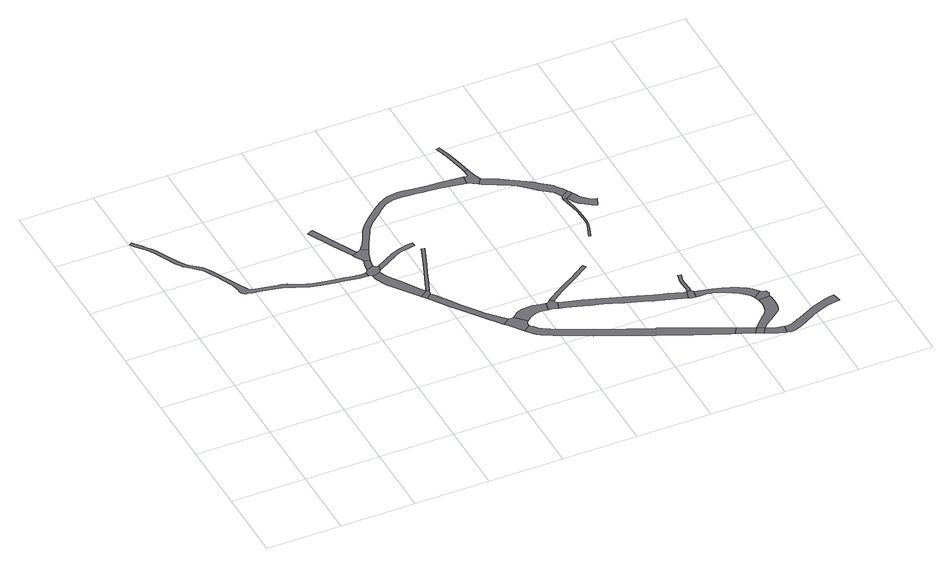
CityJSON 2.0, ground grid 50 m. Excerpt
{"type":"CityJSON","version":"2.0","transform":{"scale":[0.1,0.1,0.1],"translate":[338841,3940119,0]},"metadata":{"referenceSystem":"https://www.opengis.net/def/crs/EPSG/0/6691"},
"CityObjects":{
"road1":{"type":"Road","attributes":{"RoadStructureAttribute.sectionType":"1"},"geometry":[{"type":"MultiSurface","lod":"1","boundaries":[[[0,1,2,3,4,5,6,7,8,9,10,11,12,13,14,15,16,17,18,19,20,21,22,23,24,25,26,27,28,29,30,31,32,33,34,35,36,37,38,39,40,41,42,43,44,45,46,47,48,49,50,51,52,53,54,55,56,57,58,59,60,61,62,63,64,65,66,67,68,69,70,71,72,73,74,75,76,77,78,79,80,81,82,83,84,85,86,87,88,89,90,91,92,93,94,95,96,97,98,99,100,101,102,103,104,105,106,107]]]}]},
"road2":{"type":"Road","attributes":{"RoadStructureAttribute.sectionType":"1"},"geometry":[{"type":"MultiSurface","lod":"1","boundaries":[[[108,109,110,111,112,113,114,115]]]}]},
"road3":{"type":"Road","geometry":[{"type":"MultiSurface","lod":"1","boundaries":[[[116,117,118,119,120,121,122,123,124,125,126,127,128,129,130,131,132,133,0,107]]]}]},
"road4":{"type":"Road","attributes":{"RoadStructureAttribute.sectionType":"1"},"geometry":[{"type":"MultiSurface","lod":"1","boundaries":[[[134,135,132,131,136,137,138]]]}]},
"road5":{"type":"Road","attributes":{"RoadStructureAttribute.sectionType":"1"},"geometry":[{"type":"MultiSurface","lod":"1","boundaries":[[[139,140,141,142,143,144,145,146,147,148,149,150,118,117]]]}]},
"road6":{"type":"Road","geometry":[{"type":"MultiSurface","lod":"1","boundaries":[[[151,152,153,134,138,154,155,156,157,158,159,160,161,108,115]]]}]},
"road7":{"type":"Road","geometry":[{"type":"MultiSurface","lod":"1","boundaries":[[[144,162,163,164,165,166,145]]]}]},
"road8":{"type":"Road","attributes":{"RoadStructureAttribute.sectionType":"1"},"geometry":[{"type":"MultiSurface","lod":"1","boundaries":[[[167,168,169,170,171,163,162,172,173,174,175,176,177]]]}]},
"road9":{"type":"Road","attributes":{"RoadStructureAttribute.sectionType":"1"},"geometry":[{"type":"MultiSurface","lod":"1","boundaries":[[[178,179,180,181,182,183,184,185,186,187,188,189,190,191,192,193,194,121,120]]]}]},
"road10":{"type":"Road","attributes":{"RoadStructureAttribute.sectionType":"1"},"geometry":[{"type":"MultiSurface","lod":"1","boundaries":[[[166,195,196,197,198,199,200,201,202,203,145]]]}]},
"road11":{"type":"Road","geometry":[{"type":"MultiSurface","lod":"1","boundaries":[[[176,204,205,206,207,208,209,210,211,212,177]]]}]},
"road12":{"type":"Road","attributes":{"RoadStructureAttribute.sectionType":"1"},"geometry":[{"type":"MultiSurface","lod":"1","boundaries":[[[213,214,215,216,217,218,211,210,219,220,221,222,223,224,225]]]}]},
"road13":{"type":"Road","attributes":{"RoadStructureAttribute.sectionType":"1"},"geometry":[{"type":"MultiSurface","lod":"1","boundaries":[[[226,227,228,229,230,231,232,233,234,235,236,237,238,239,240,241,242,243,244,158,157,245,246,247,248,249,250,251,252,253,254,255,256,257,258,259,260,261,262,263,264,265,266,267]]]}]},
"road14":{"type":"Road","geometry":[{"type":"MultiSurface","lod":"1","boundaries":[[[268,269,270,271,272,273,225,224,274,275,276]]]}]},
"road15":{"type":"Road","attributes":{"RoadStructureAttribute.sectionType":"1"},"geometry":[{"type":"MultiSurface","lod":"1","boundaries":[[[277,278,279,280,281,282,283,284,285,286,287,288,289,206,205,290,291,292,293,294,295,296,297,298,299,300,301,302,303,304,305,306]]]}]},
"road16":{"type":"Road","attributes":{"RoadStructureAttribute.sectionType":"1"},"geometry":[{"type":"MultiSurface","lod":"1","boundaries":[[[269,307,308,309,310,311,312,313,314,315,316,317,270]]]}]},
"road17":{"type":"Road","attributes":{"RoadStructureAttribute.sectionType":"1"},"geometry":[{"type":"MultiSurface","lod":"1","boundaries":[[[275,318,319,320,321,322,323,324,325,326,327,328,329,330,331,332,333,334,335,336,337,338,339,340,341,342,343,344,345,276]]]}]},
"road18":{"type":"Road","geometry":[{"type":"MultiSurface","lod":"1","boundaries":[[[266,346,347,348,349,350,351,352,353,354,355,356,357,267]]]}]},
"road19":{"type":"Road","attributes":{"RoadStructureAttribute.sectionType":"1"},"geometry":[{"type":"MultiSurface","lod":"1","boundaries":[[[353,358,359,360,361,362,363,364,365,366,367,354]]]}]},
"road20":{"type":"Road","attributes":{"RoadStructureAttribute.sectionType":"1"},"geometry":[{"type":"MultiSurface","lod":"1","boundaries":[[[368,369,370,371,372,373,374,375,376,377,378,379,380,350,349,381,382,383,384,385,386,387,388,389,390,391]]]}]},
"road21":{"type":"Road","geometry":[{"type":"MultiSurface","lod":"1","boundaries":[[[392,393,394,331,330,395,396,397,398,399]]]}]},
"road22":{"type":"Road","attributes":{"RoadStructureAttribute.sectionType":"1"},"geometry":[{"type":"MultiSurface","lod":"1","boundaries":[[[400,401,402,403,404,405,406,407,408,409,410,411,412,413,414,415,416,417,418,419,420]]]}]},
"road23":{"type":"Road","attributes":{"RoadStructureAttribute.sectionType":"7"},"geometry":[{"type":"MultiSurface","lod":"1","boundaries":[[[305,421,422,423,424,425,426,306]]]}]},
"road24":{"type":"Road","attributes":{"RoadStructureAttribute.sectionType":"1"},"geometry":[{"type":"MultiSurface","lod":"1","boundaries":[[[427,428,429,430,431,432,433,434,435,436,437,438,393,392]]]}]},
"road25":{"type":"Road","geometry":[{"type":"MultiSurface","lod":"1","boundaries":[[[424,423,439,440]]]}]},
"road26":{"type":"Road","geometry":[{"type":"MultiSurface","lod":"1","boundaries":[[[441,400,420,442,443,444,368,391]]]}]},
"road27":{"type":"Road","attributes":{"RoadStructureAttribute.sectionType":"1"},"geometry":[{"type":"MultiSurface","lod":"1","boundaries":[[[442,445,446,447,448,449,450,451,452,453,454,455,456,457,443]]]}]},
"road28":{"type":"Road","attributes":{"RoadStructureAttribute.sectionType":"7"},"geometry":[{"type":"MultiSurface","lod":"1","boundaries":[[[458,459,460,461,462,463,464,465,466,440,439]]]}]},
"road29":{"type":"Road","attributes":{"RoadStructureAttribute.sectionType":"1"},"geometry":[{"type":"MultiSurface","lod":"1","boundaries":[[[467,468,469,470,471,472,473,474,475,399,398,476,477,478,479,480,481,482,483,484,485,486,487]]]}]},
"road30":{"type":"Road","attributes":{"RoadStructureAttribute.sectionType":"1"},"geometry":[{"type":"MultiSurface","lod":"1","boundaries":[[[488,489,490,491,492,493,494,495,496,497,498,499,500,501,502,503,504,505,424,440]]]}]},
"road31":{"type":"Road","geometry":[{"type":"MultiSurface","lod":"1","boundaries":[[[486,499,498,506,507,508,509,487]]]}]},
"road32":{"type":"Road","attributes":{"RoadStructureAttribute.sectionType":"1"},"geometry":[{"type":"MultiSurface","lod":"1","boundaries":[[[510,511,512,513,514,515,516,517,518,464,463,519,520,521,522,523,524,525,526,527]]]}]}
},
"vertices":[
[1188,1634,0],[1163,1631,0],[1147,1631,0],[1132,1632,0],[1102,1637,0],[1043,1648,0],[1000,1654,0],[951,1663,0],[895,1673,0],[856,1681,0],[832,1688,0],[817,1693,0],[752,1720,0],[710,1742,0],[698,1747,0],[688,1750,0],[674,1754,0],[653,1758,0],[590,1769,0],[534,1779,0],[495,1789,0],[489,1791,0],[485,1792,0],[481,1794,0],[479,1795,0],[477,1796,0],[474,1800,0],[472,1804,0],[435,1874,0],[379,1996,0],[351,2047,0],[338,2072,0],[328,2088,0],[318,2102,0],[310,2111,0],[304,2116,0],[295,2125,0],[249,2165,0],[233,2182,0],[217,2202,0],[201,2226,0],[162,2306,0],[130,2368,0],[118,2391,0],[106,2409,0],[77,2444,0],[76,2446,0],[47,2481,0],[37,2494,0],[27,2509,0],[9,2497,0],[6,2495,0],[17,2480,0],[27,2466,0],[58,2429,0],[86,2394,0],[96,2378,0],[108,2356,0],[140,2295,0],[180,2213,0],[197,2187,0],[214,2165,0],[232,2147,0],[278,2106,0],[287,2098,0],[292,2093,0],[299,2086,0],[307,2075,0],[316,2060,0],[329,2035,0],[357,1984,0],[400,1889,0],[408,1861,0],[413,1839,0],[415,1820,0],[415,1806,0],[417,1797,0],[419,1792,0],[421,1787,0],[424,1783,0],[428,1778,0],[432,1774,0],[438,1770,0],[441,1769,0],[445,1767,0],[449,1766,0],[455,1765,0],[484,1758,0],[527,1750,0],[585,1739,0],[647,1728,0],[667,1724,0],[678,1722,0],[687,1719,0],[697,1714,0],[740,1692,0],[807,1665,0],[827,1659,0],[848,1653,0],[889,1644,0],[946,1633,0],[997,1625,0],[1038,1618,0],[1095,1608,0],[1129,1602,0],[1165,1600,0],[1188,1599,0],[1192,1599,0],
[1224,1836,0],[1183,1918,0],[1153,1977,0],[1072,2144,0],[1032,2124,0],[1117,1957,0],[1147,1898,0],[1188,1818,0],
[1205,1596,0],[1213,1588,0],[1267,1600,0],[1272,1609,0],[1280,1617,0],[1288,1659,0],[1283,1659,0],[1278,1658,0],[1273,1659,0],[1271,1660,0],[1268,1661,0],[1265,1663,0],[1263,1665,0],[1259,1669,0],[1257,1673,0],[1255,1676,0],[1206,1650,0],[1195,1638,0],
[1226,1741,0],[1218,1707,0],[1258,1700,0],[1261,1714,0],[1265,1731,0],
[1215,1579,0],[1220,1555,0],[1237,1508,0],[1255,1475,0],[1273,1447,0],[1397,1282,0],[1446,1319,0],[1426,1346,0],[1389,1396,0],[1347,1464,0],[1329,1492,0],[1294,1547,0],
[1196,1802,0],[1210,1776,0],[1222,1755,0],[1269,1748,0],[1284,1788,0],[1299,1824,0],[1300,1826,0],[1254,1849,0],[1244,1842,0],[1237,1838,0],[1229,1837,0],
[1420,1252,0],[1456,1283,0],[1458,1296,0],[1462,1306,0],[1464,1312,0],
[1674,974,0],[1646,1013,0],[1578,1106,0],[1547,1150,0],[1480,1251,0],[1439,1224,0],[1510,1124,0],[1542,1080,0],[1639,946,0],[1736,823,0],[1782,860,0],
[1294,1626,0],[1364,1669,0],[1428,1705,0],[1453,1717,0],[1474,1724,0],[1493,1729,0],[1534,1737,0],[1574,1744,0],[1569,1774,0],[1529,1767,0],[1487,1759,0],[1465,1752,0],[1441,1744,0],[1415,1732,0],[1349,1695,0],[1298,1664,0],[1294,1661,0],
[1488,1371,0],[1530,1476,0],[1532,1481,0],[1572,1584,0],[1613,1690,0],[1595,1697,0],[1558,1604,0],[1511,1484,0],[1471,1384,0],
[1755,800,0],[1821,713,0],[1868,750,0],[1867,758,0],[1867,766,0],[1868,772,0],[1884,789,0],[1817,860,0],[1800,855,0],
[2017,900,0],[1972,909,0],[1940,910,0],[1902,906,0],[1887,902,0],[1858,890,0],[1912,812,0],[1943,831,0],[1971,839,0],[1991,839,0],[2021,837,0],[2039,834,0],[2051,894,0],
[1961,2223,0],[1888,2229,0],[1843,2234,0],[1803,2239,0],[1735,2245,0],[1697,2249,0],[1672,2248,0],[1645,2245,0],[1626,2240,0],[1597,2229,0],[1555,2205,0],[1508,2168,0],[1470,2135,0],[1401,2074,0],[1374,2043,0],[1359,2023,0],[1345,2000,0],[1316,1945,0],[1290,1897,0],[1327,1882,0],[1352,1926,0],[1380,1980,0],[1393,2001,0],[1405,2018,0],[1429,2045,0],[1499,2106,0],[1541,2142,0],[1583,2174,0],[1614,2187,0],[1634,2192,0],[1654,2196,0],[1673,2198,0],[1696,2198,0],[1737,2195,0],[1776,2191,0],[1798,2189,0],[1838,2184,0],[1883,2180,0],[1956,2174,0],[2062,2157,0],[2117,2147,0],[2123,2209,0],
[2105,883,0],[2107,894,0],[2090,916,0],[2088,914,0],[2069,899,0],[2060,894,0],[2062,829,0],[2102,817,0],[2118,873,0],
[2966,198,0],[2759,297,0],[2558,389,0],[2554,390,0],[2394,458,0],[2393,458,0],[2208,543,0],[2041,622,0],[1969,663,0],[1925,689,0],[1914,696,0],[1887,726,0],[1873,741,0],[1841,687,0],[1874,650,0],[1896,634,0],[1911,626,0],[1939,611,0],[1964,597,0],[2013,569,0],[2165,497,0],[2182,488,0],[2292,438,0],[2369,403,0],[2524,330,0],[2527,328,0],[2731,233,0],[2941,144,0],[2968,134,0],[2994,184,0],
[2110,898,0],[2116,904,0],[2193,957,0],[2301,1024,0],[2425,1105,0],[2412,1126,0],[2287,1045,0],[2251,1023,0],[2180,978,0],[2174,974,0],[2101,925,0],
[2145,805,0],[2247,775,0],[2288,762,0],[2366,738,0],[2402,725,0],[2417,719,0],[2489,693,0],[2629,644,0],[2645,638,0],[2662,632,0],[2687,624,0],[2788,591,0],[2856,568,0],[2874,622,0],[2867,626,0],[2860,628,0],[2763,659,0],[2713,676,0],[2680,686,0],[2631,704,0],[2582,722,0],[2508,747,0],[2428,776,0],[2384,792,0],[2342,805,0],[2264,829,0],[2160,860,0],[2159,860,0],
[2135,2140,0],[2151,2131,0],[2170,2119,0],[2180,2112,0],[2212,2153,0],[2198,2179,0],[2187,2219,0],[2177,2260,0],[2152,2257,0],[2154,2220,0],[2153,2213,0],[2149,2206,0],
[2171,2291,0],[2162,2338,0],[2142,2433,0],[2130,2477,0],[2114,2528,0],[2090,2520,0],[2106,2470,0],[2118,2428,0],[2138,2333,0],[2147,2285,0],
[2639,1818,0],[2623,1843,0],[2604,1871,0],[2591,1889,0],[2582,1900,0],[2554,1927,0],[2518,1956,0],[2485,1985,0],[2419,2030,0],[2361,2067,0],[2309,2101,0],[2259,2127,0],[2225,2143,0],[2197,2098,0],[2234,2080,0],[2281,2053,0],[2309,2037,0],[2322,2029,0],[2385,1991,0],[2443,1934,0],[2483,1897,0],[2558,1836,0],[2584,1794,0],[2588,1786,0],
[2904,627,0],[2881,628,0],[2881,624,0],[2860,567,0],[2877,561,0],[2894,559,0],[2906,558,0],[2912,612,0],
[2580,1755,0],[2580,1754,0],[2589,1708,0],[2598,1658,0],[2607,1599,0],[2608,1587,0],[2612,1537,0],[2610,1500,0],[2604,1468,0],[2592,1432,0],[2569,1368,0],[2579,1365,0],[2602,1428,0],[2613,1465,0],[2620,1499,0],[2622,1537,0],[2619,1602,0],[2611,1661,0],[2602,1709,0],[2599,1739,0],[2600,1753,0],
[3003,122,0],[3061,95,0],[3081,86,0],[3109,128,0],[3082,141,0],[3025,170,0],
[2903,651,0],[2903,652,0],[2899,707,0],[2901,733,0],[2908,764,0],[2914,785,0],[2894,790,0],[2889,769,0],[2882,736,0],[2879,708,0],[2883,651,0],[2882,640,0],
[3126,64,0],[3157,105,0],
[2582,1770,0],[2603,1755,0],[2657,1785,0],[2646,1807,0],
[2611,1742,0],[2630,1704,0],[2654,1676,0],[2658,1671,0],[2681,1654,0],[2716,1627,0],[2747,1616,0],[2771,1670,0],[2745,1680,0],[2722,1698,0],[2700,1715,0],[2680,1738,0],[2665,1769,0],
[3182,38,0],[3187,36,0],[3189,35,0],[3211,27,0],[3252,14,0],[3262,12,0],[3268,70,0],[3259,71,0],[3209,81,0],
[3272,451,0],[3251,476,0],[3221,502,0],[3179,526,0],[3136,547,0],[3120,552,0],[3085,565,0],[3025,582,0],[2940,604,0],[2933,555,0],[2972,554,0],[3000,549,0],[3023,546,0],[3062,531,0],[3090,516,0],[3126,494,0],[3162,470,0],[3190,449,0],[3212,425,0],[3227,398,0],[3281,440,0],
[3183,134,0],[3250,182,0],[3280,206,0],[3300,225,0],[3311,243,0],[3317,273,0],[3320,322,0],[3319,331,0],[3319,336,0],[3317,352,0],[3315,373,0],[3237,368,0],[3239,351,0],[3241,327,0],[3237,285,0],[3231,258,0],[3208,228,0],[3147,169,0],
[3315,377,0],[3324,398,0],[3313,426,0],[3287,431,0],
[3671,211,0],[3652,208,0],[3607,197,0],[3562,185,0],[3509,165,0],[3391,104,0],[3380,98,0],[3319,72,0],[3294,67,0],[3287,8,0],[3306,8,0],[3327,12,0],[3357,24,0],[3405,49,0],[3482,95,0],[3542,121,0],[3598,138,0],[3681,153,0]
]}
